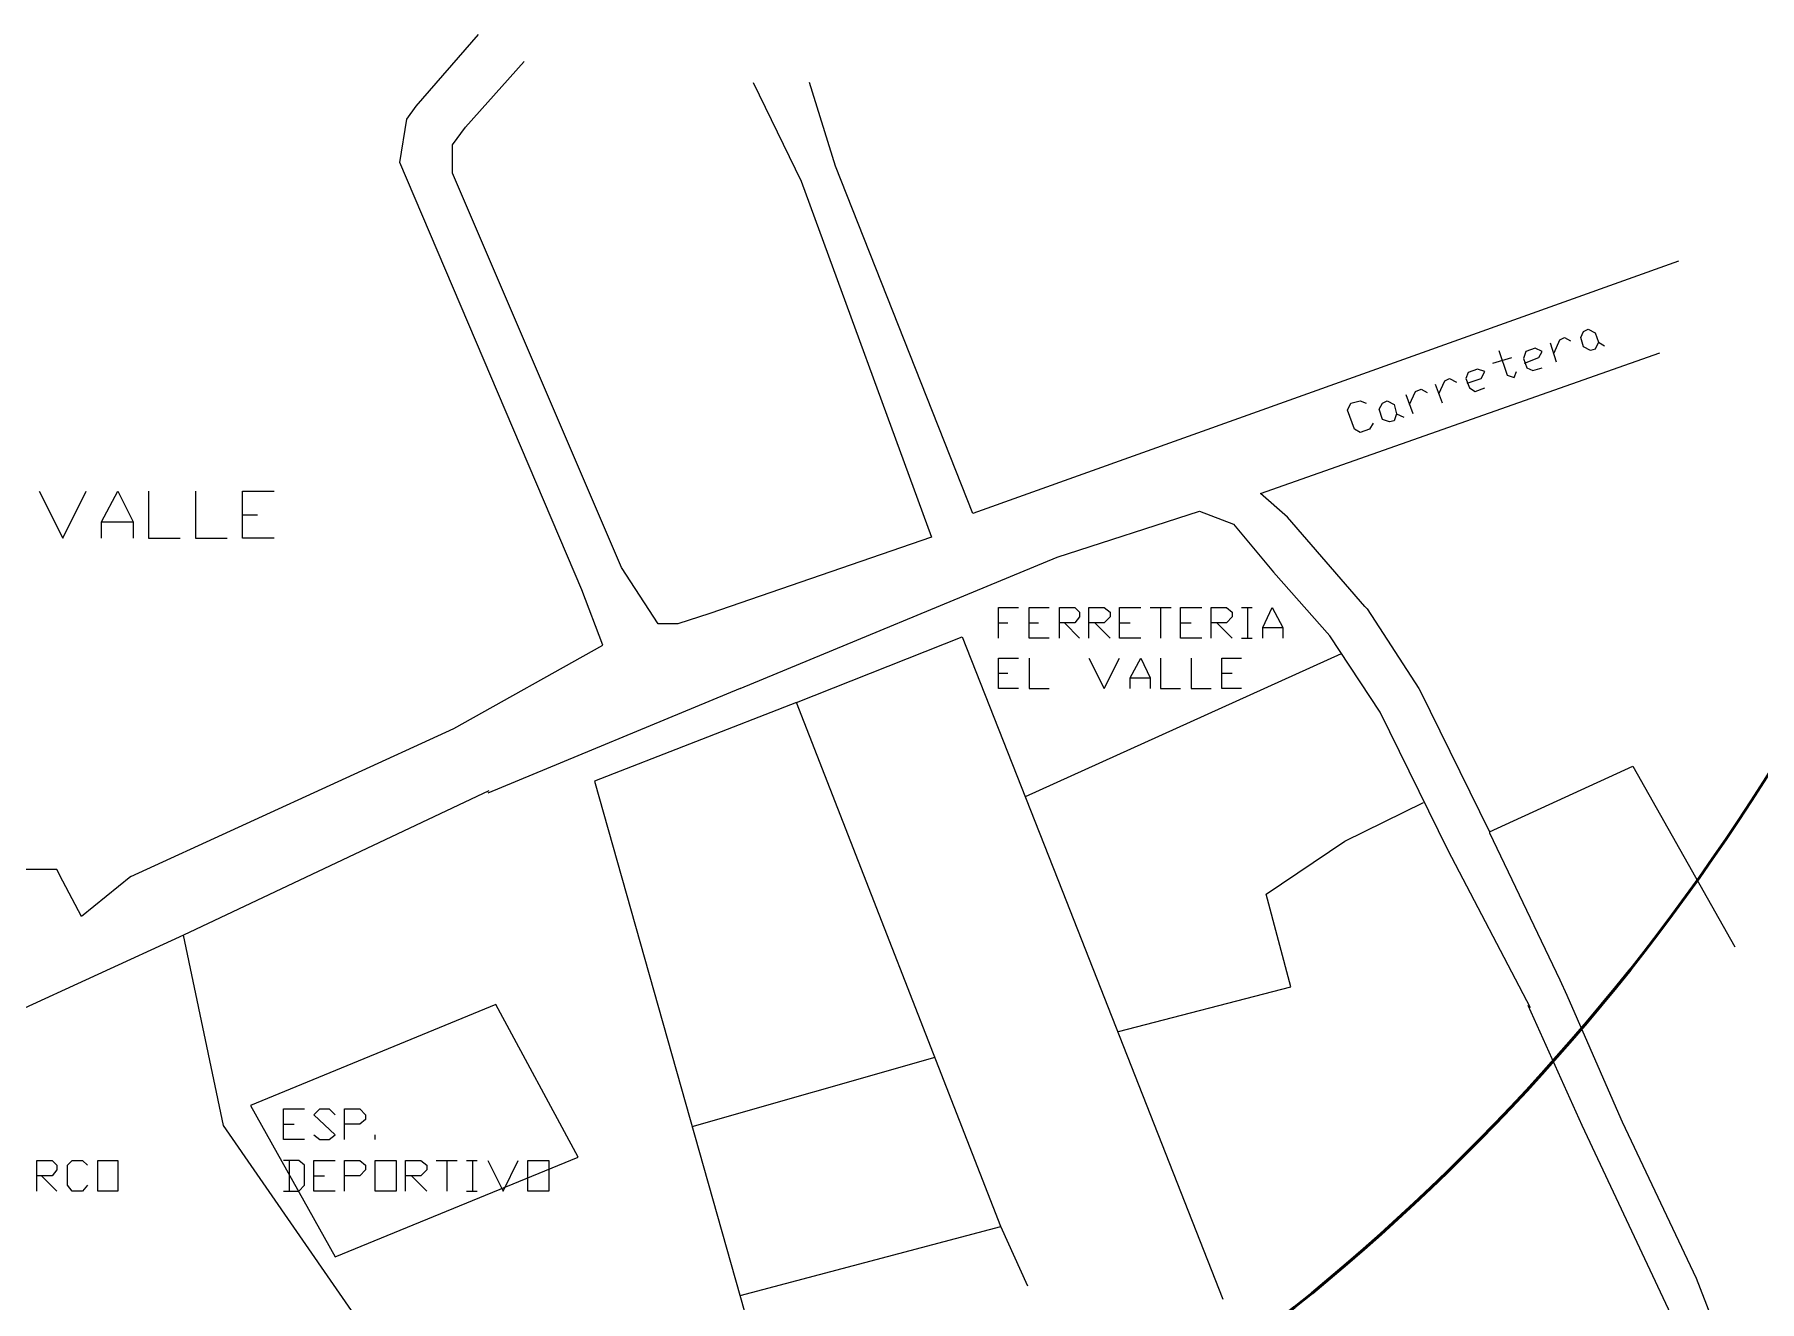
# Model space of a CAD drawing. Header units: millimetres. Extents: x 2576 to 2719, y 1757 to 1977.
# Drawn here: x 2649.5 to 2690.98, y 1835.99 to 1866.46 of the extents above; entities that cross this region are included whole.
import ezdxf

# ---------------------------------------------------------------- set-up
doc = ezdxf.new("R2010")
doc.units = ezdxf.units.MM
for name, color, linetype in [('PDF_0', 7, 'Continuous'), ('PDF_CVL_CUADCON_TIT', 7, 'Continuous'), ('PDF_outline', 7, 'Continuous')]:
    doc.layers.add(name, color=color, linetype=linetype)

msp = doc.modelspace()

# ---------------------------------------------------------------- linework, layer by layer
at = {"layer": 'PDF_0', "lineweight": 50}
msp.add_arc((2647.284, 1876.221), 51.834, 259.6674, 337.6648, dxfattribs=at)
at = {"layer": 'PDF_CVL_CUADCON_TIT', "lineweight": 9}
for points in [[(2663.169, 1851.78), (2662.66, 1853.107), (2658.283, 1863.387), (2658.453, 1864.431), (2658.679, 1864.742), (2660.175, 1866.465)], [(2666.783, 1865.307), (2667.941, 1862.935), (2671.076, 1854.378), (2665.739, 1852.543), (2664.976, 1852.288), (2664.496, 1852.288), (2663.621, 1853.644), (2659.554, 1863.132), (2659.554, 1863.81), (2659.865, 1864.234), (2661.277, 1865.815)], [(2689.036, 1861.014), (2672.064, 1854.943), (2668.76, 1863.302), (2668.139, 1865.307)], [(2685.337, 1858.558), (2685.676, 1858.699), (2685.761, 1858.84), (2685.591, 1858.925), (2685.365, 1858.84), (2685.309, 1858.671), (2685.393, 1858.445), (2685.535, 1858.388), (2685.761, 1858.445)], [(2686.099, 1858.586), (2685.958, 1859.038)], [(2686.043, 1858.812), (2686.184, 1859.122), (2686.297, 1859.179), (2686.438, 1859.094)], [(2687.116, 1859.066), (2687.257, 1858.981)], [(2681.496, 1852.712), (2679.633, 1854.858), (2678.983, 1855.423), (2688.584, 1858.812)], [(2684.574, 1858.558), (2685.026, 1858.699)], [(2684.716, 1858.868), (2684.913, 1858.275), (2685.083, 1858.219), (2685.139, 1858.36)], [(2683.275, 1857.823), (2683.417, 1858.134), (2683.53, 1858.19), (2683.699, 1858.106)], [(2683.953, 1858.077), (2684.292, 1858.19), (2684.377, 1858.36), (2684.207, 1858.416), (2683.981, 1858.332), (2683.925, 1858.19), (2684.01, 1857.965), (2684.151, 1857.88), (2684.377, 1857.965)], [(2682.654, 1857.343), (2682.485, 1857.795)], [(2682.569, 1857.569), (2682.711, 1857.88), (2682.852, 1857.936), (2682.993, 1857.852)], [(2683.36, 1857.597), (2683.191, 1858.049)], [(2681.694, 1857.117), (2681.609, 1856.976), (2681.383, 1856.891), (2681.242, 1856.976), (2681.073, 1857.428), (2681.157, 1857.597), (2681.383, 1857.654), (2681.525, 1857.597)], [(2682.259, 1857.343), (2682.428, 1857.259)], [(2649.614, 1855.479), (2650.179, 1854.35), (2650.743, 1855.479)], [(2651.11, 1854.35), (2651.11, 1854.745), (2651.506, 1855.479), (2651.873, 1854.745), (2651.873, 1854.35)], [(2652.24, 1855.479), (2652.24, 1854.35), (2653.003, 1854.35)], [(2653.37, 1855.479), (2653.37, 1854.35), (2654.132, 1854.35)], [(2655.262, 1854.35), (2654.499, 1854.35), (2654.499, 1855.479), (2655.262, 1855.479)], [(2654.499, 1854.915), (2654.866, 1854.915)], [(2666.473, 1850.735), (2674.098, 1853.898), (2677.515, 1854.999), (2678.333, 1854.689), (2679.294, 1853.531)], [(2651.11, 1854.745), (2651.873, 1854.745)], [(2672.686, 1851.949), (2672.686, 1852.684), (2673.166, 1852.684)], [(2673.9, 1851.949), (2673.42, 1851.949), (2673.42, 1852.684), (2673.9, 1852.684)], [(2674.154, 1851.949), (2674.154, 1852.684), (2674.521, 1852.684), (2674.634, 1852.571), (2674.634, 1852.458), (2674.521, 1852.317), (2674.154, 1852.317)], [(2674.86, 1851.949), (2674.86, 1852.684), (2675.227, 1852.684), (2675.368, 1852.571), (2675.368, 1852.458), (2675.227, 1852.317), (2674.86, 1852.317)], [(2676.103, 1851.949), (2675.594, 1851.949), (2675.594, 1852.684), (2676.103, 1852.684)], [(2676.328, 1852.684), (2676.837, 1852.684)], [(2676.583, 1852.684), (2676.583, 1851.949)], [(2677.571, 1851.949), (2677.063, 1851.949), (2677.063, 1852.684), (2677.571, 1852.684)], [(2677.797, 1851.949), (2677.797, 1852.684), (2678.164, 1852.684), (2678.305, 1852.571), (2678.305, 1852.458), (2678.164, 1852.317), (2677.797, 1852.317)], [(2678.531, 1852.684), (2678.785, 1852.684)], [(2678.672, 1852.684), (2678.672, 1851.949)], [(2679.039, 1851.949), (2679.039, 1852.204), (2679.265, 1852.684), (2679.52, 1852.204), (2679.52, 1851.949)], [(2672.686, 1852.317), (2672.911, 1852.317)], [(2673.42, 1852.317), (2673.646, 1852.317)], [(2674.267, 1852.317), (2674.634, 1851.949)], [(2675.001, 1852.317), (2675.368, 1851.949)], [(2675.594, 1852.317), (2675.848, 1852.317)], [(2677.063, 1852.317), (2677.317, 1852.317)], [(2677.938, 1852.317), (2678.305, 1851.949)], [(2667.828, 1850.396), (2671.81, 1851.978), (2674.211, 1845.878), (2678.079, 1836.051)], [(2678.531, 1851.949), (2678.785, 1851.949)], [(2679.039, 1852.204), (2679.52, 1852.204)], [(2673.166, 1850.735), (2672.686, 1850.735), (2672.686, 1851.469), (2673.166, 1851.469)], [(2673.335, 1848.137), (2680.932, 1851.582)], [(2673.42, 1851.469), (2673.42, 1850.735), (2673.9, 1850.735)], [(2674.86, 1851.469), (2675.227, 1850.735), (2675.594, 1851.469)], [(2675.848, 1850.735), (2675.848, 1850.989), (2676.103, 1851.469), (2676.328, 1850.989), (2676.328, 1850.735)], [(2676.583, 1851.469), (2676.583, 1850.735), (2677.063, 1850.735)], [(2677.317, 1851.469), (2677.317, 1850.735), (2677.797, 1850.735)], [(2678.531, 1850.735), (2678.051, 1850.735), (2678.051, 1851.469), (2678.531, 1851.469)], [(2672.686, 1851.102), (2672.911, 1851.102)], [(2678.051, 1851.102), (2678.305, 1851.102)], [(2675.848, 1850.989), (2676.328, 1850.989)], [(2673.392, 1836.361), (2672.742, 1837.801), (2667.828, 1850.396), (2662.971, 1848.504), (2667.348, 1833.029)], [(2684.49, 1847.29), (2687.935, 1848.871), (2690.392, 1844.522)], [(2675.566, 1842.489), (2679.717, 1843.562), (2679.124, 1845.793), (2681.016, 1847.064), (2682.908, 1847.996)], [(2651.816, 1846.217), (2650.63, 1845.257), (2650.179, 1846.104), (2650.037, 1846.386), (2649.218, 1846.386)], [(2657.719, 1834.921), (2659.667, 1833.001), (2657.606, 1829.64), (2654.838, 1830.826), (2657.719, 1834.921), (2654.047, 1840.23), (2653.087, 1844.805), (2648.964, 1842.913), (2643.909, 1840.993)], [(2665.315, 1840.202), (2671.161, 1841.868)], [(2655.996, 1839.891), (2655.488, 1839.891), (2655.488, 1840.625), (2655.996, 1840.625)], [(2655.488, 1840.258), (2655.742, 1840.258)], [(2656.222, 1840.004), (2656.363, 1839.891), (2656.589, 1839.891), (2656.73, 1840.004), (2656.222, 1840.484), (2656.363, 1840.625), (2656.589, 1840.625), (2656.73, 1840.484)], [(2656.956, 1839.891), (2656.956, 1840.625), (2657.323, 1840.625), (2657.464, 1840.484), (2657.464, 1840.371), (2657.323, 1840.258), (2656.956, 1840.258)], [(2657.69, 1839.891), (2657.69, 1840.004)], [(2649.557, 1838.649), (2649.557, 1839.383), (2649.924, 1839.383), (2650.037, 1839.27), (2650.037, 1839.157), (2649.924, 1839.016), (2649.557, 1839.016)], [(2649.67, 1839.016), (2650.037, 1838.649)], [(2650.772, 1838.79), (2650.659, 1838.649), (2650.404, 1838.649), (2650.292, 1838.79), (2650.292, 1839.27), (2650.404, 1839.383), (2650.659, 1839.383), (2650.772, 1839.27)], [(2655.488, 1838.649), (2655.855, 1838.649), (2655.996, 1838.79), (2655.996, 1839.27), (2655.855, 1839.383), (2655.488, 1839.383)], [(2655.629, 1839.383), (2655.629, 1838.649)], [(2656.73, 1838.649), (2656.222, 1838.649), (2656.222, 1839.383), (2656.73, 1839.383)], [(2656.222, 1839.016), (2656.476, 1839.016)], [(2656.956, 1838.649), (2656.956, 1839.383), (2657.323, 1839.383), (2657.464, 1839.27), (2657.464, 1839.157), (2657.323, 1839.016), (2656.956, 1839.016)], [(2658.425, 1838.649), (2658.425, 1839.383), (2658.792, 1839.383), (2658.933, 1839.27), (2658.933, 1839.157), (2658.792, 1839.016), (2658.425, 1839.016)], [(2658.566, 1839.016), (2658.933, 1838.649)], [(2659.159, 1839.383), (2659.667, 1839.383)], [(2659.413, 1839.383), (2659.413, 1838.649)], [(2659.893, 1839.383), (2660.147, 1839.383)], [(2660.034, 1839.383), (2660.034, 1838.649)], [(2660.401, 1839.383), (2660.768, 1838.649), (2661.136, 1839.383)], [(2659.893, 1838.649), (2660.147, 1838.649)], [(2666.473, 1836.135), (2672.742, 1837.801)], [(2689.46, 1836.559), (2690.307, 1834.384)]]:
    msp.add_lwpolyline(points, dxfattribs=at)
for points in [[(2687.031, 1858.896), (2686.918, 1858.868), (2686.749, 1858.953), (2686.692, 1859.179), (2686.749, 1859.32), (2686.862, 1859.377), (2687.031, 1859.292), (2687.116, 1859.066)], [(2682.202, 1857.174), (2682.089, 1857.146), (2681.92, 1857.202), (2681.835, 1857.456), (2681.92, 1857.597), (2682.033, 1857.654), (2682.202, 1857.569), (2682.259, 1857.343)], [(2654.697, 1840.71), (2656.73, 1837.067), (2662.576, 1839.468), (2660.599, 1843.139)], [(2651.026, 1838.649), (2651.026, 1839.383), (2651.506, 1839.383), (2651.506, 1838.649)], [(2657.69, 1838.649), (2657.69, 1839.383), (2658.199, 1839.383), (2658.199, 1838.649)], [(2661.361, 1838.649), (2661.361, 1839.383), (2661.87, 1839.383), (2661.87, 1838.649)]]:
    msp.add_lwpolyline(points, close=True, dxfattribs=at)
at = {"layer": 'PDF_outline', "lineweight": 9}
for points in [[(2685.478, 1843.054), (2683.501, 1846.838), (2681.863, 1850.17), (2680.649, 1852.006), (2679.294, 1853.531)], [(2681.496, 1852.712), (2681.553, 1852.655), (2682.795, 1850.735), (2682.824, 1850.679), (2684.49, 1847.29), (2684.49, 1847.262), (2686.184, 1843.732), (2686.354, 1843.365), (2687.709, 1840.258)], [(2651.816, 1846.217), (2659.582, 1849.775), (2663.169, 1851.78)], [(2666.473, 1850.735), (2660.401, 1848.222)], [(2660.43, 1848.278), (2653.087, 1844.805)], [(2690.307, 1832.605), (2686.721, 1840.23), (2685.422, 1843.11)], [(2687.681, 1840.315), (2689.46, 1836.559)]]:
    msp.add_lwpolyline(points, dxfattribs=at)

doc.saveas('drawing.dxf')
